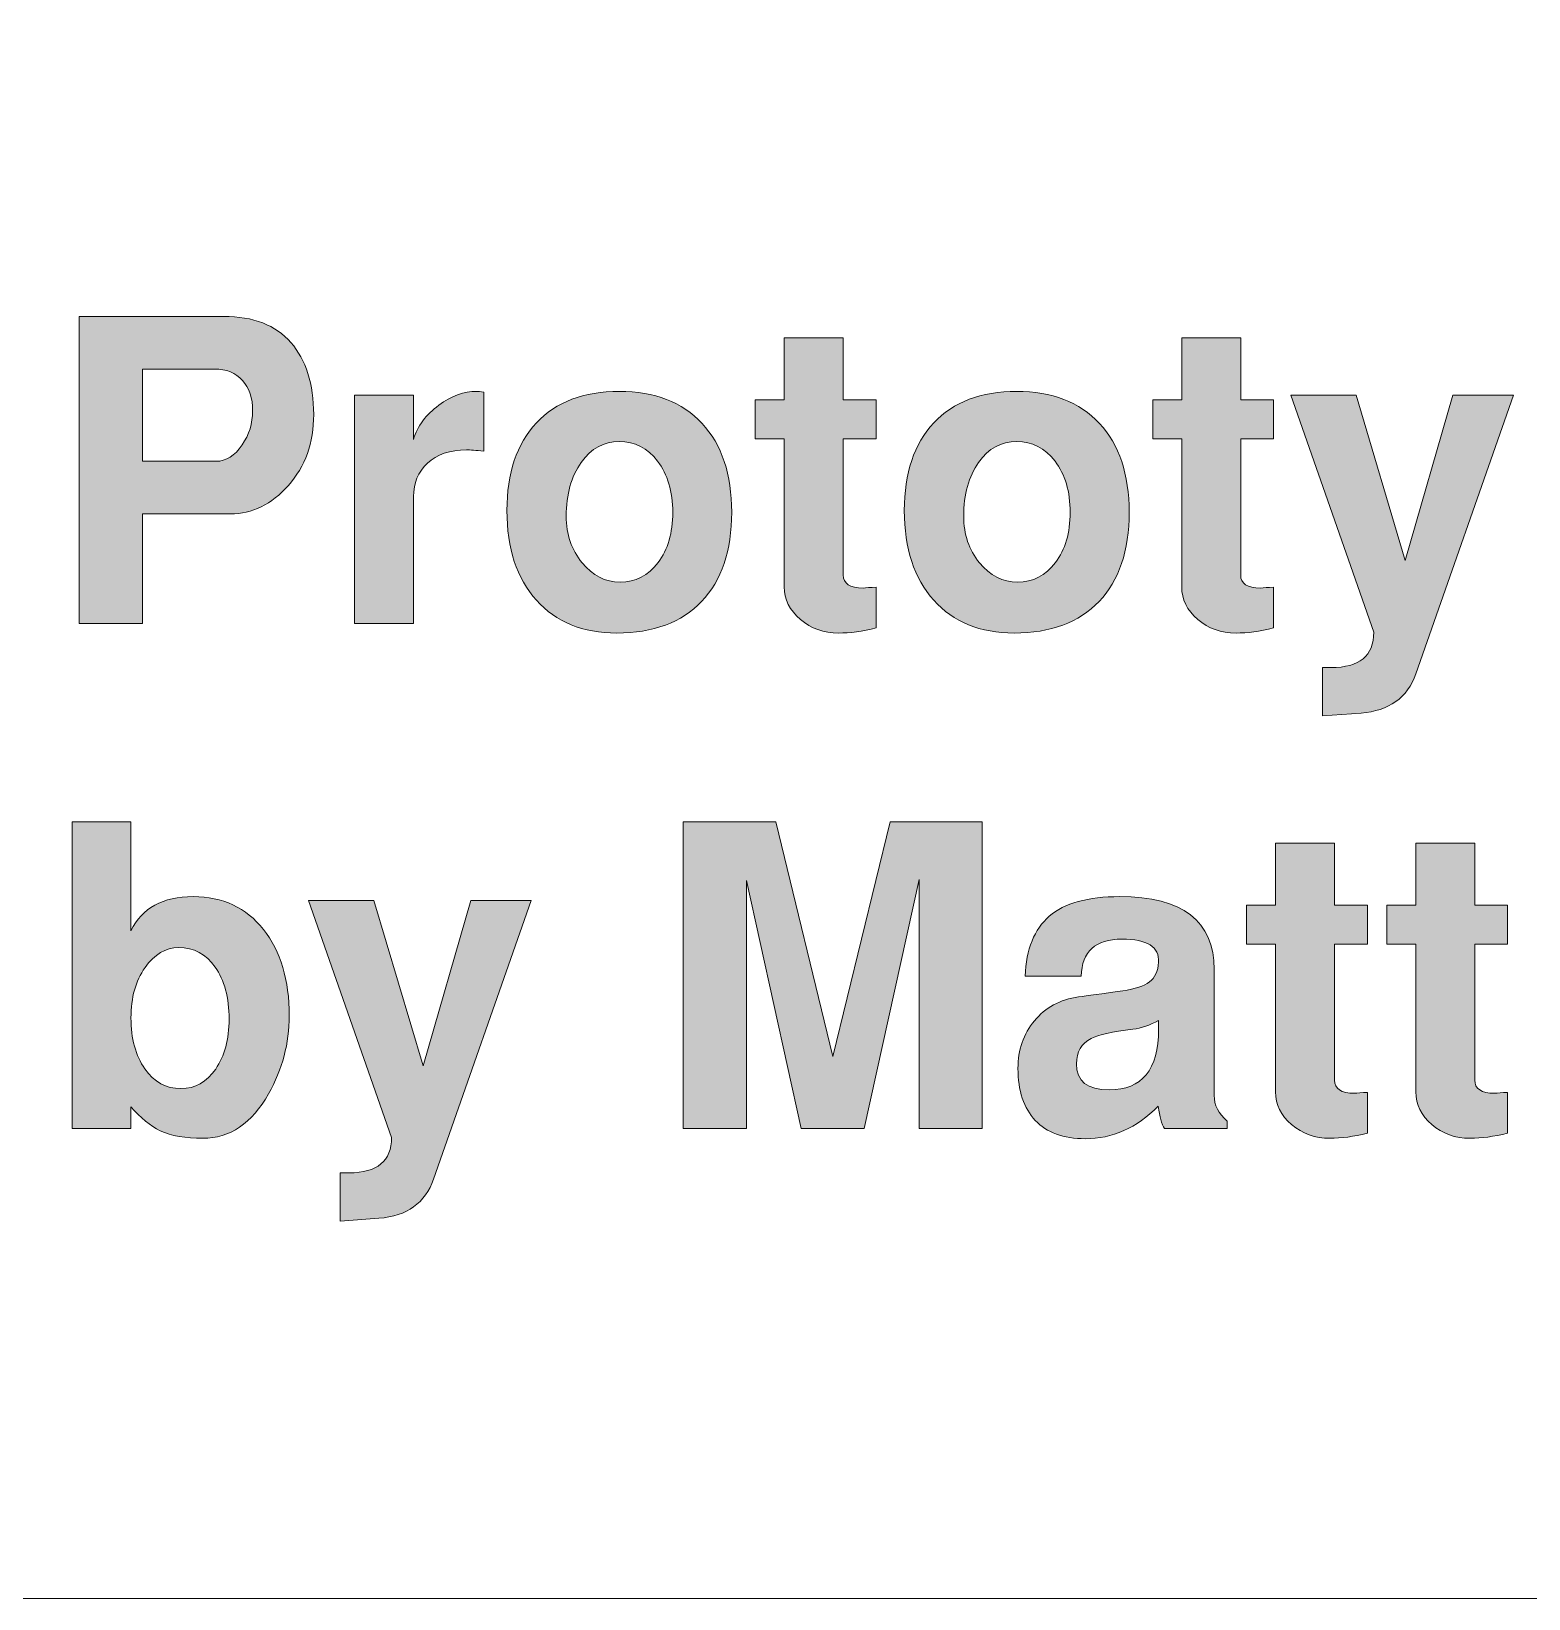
# Model space of a CAD drawing. Header units: inches. Extents: x 0.25 to 7.95, y -7.13 to -0.25.
# Drawn here: x 6.0665 to 6.5111, y -4.9371 to -4.4718 of the extents above; entities that cross this region are included whole.
import ezdxf

# ---------------------------------------------------------------- set-up
doc = ezdxf.new("R2010")
doc.units = ezdxf.units.IN
doc.header["$MEASUREMENT"] = 0
doc.layers.add('Layer 1', color=7, linetype='Continuous')

# ---------------------------------------------------------------- blocks, each defined once
blk = doc.blocks.new('block 75')
at = {"layer": 'Layer 1', "color": 7, "lineweight": 5, "true_color": 0xffffff}
blk.add_lwpolyline([(5.53159, -2.96855), (5.53159, -4.93706), (7.94877, -4.93706), (7.94877, -2.96855)], dxfattribs=at)
blk = doc.blocks.new('block 74')
at = {"layer": 'Layer 1'}
blk.add_blockref('block 75', (0, 0), dxfattribs=at)
blk = doc.blocks.new('block 112')
at = {"layer": 'Layer 1', "true_color": 0xed1f24}
h = blk.add_hatch(color=240, dxfattribs=at)
h.dxf.hatch_style = 2
edge = h.paths.add_edge_path()
edge.add_spline(control_points=[(6.15034, -4.58552), (6.15034, -4.59393), (6.14784, -4.60095), (6.14284, -4.60658), (6.13784, -4.6122), (6.13209, -4.61502), (6.12559, -4.61502), (6.12559, -4.61502), (6.09947, -4.61502), (6.09947, -4.61502), (6.09947, -4.61502), (6.09947, -4.64752), (6.09947, -4.64752), (6.09947, -4.64752), (6.08072, -4.64752), (6.08072, -4.64752), (6.08072, -4.64752), (6.08072, -4.55639), (6.08072, -4.55639), (6.08072, -4.55639), (6.12359, -4.55639), (6.12359, -4.55639), (6.13243, -4.55639), (6.13909, -4.55897), (6.14359, -4.56414), (6.14809, -4.56931), (6.15034, -4.57644), (6.15034, -4.58552)], knot_values=[0, 0, 0, 0, 1, 1, 1, 2, 2, 2, 3, 3, 3, 4, 4, 4, 5, 5, 5, 6, 6, 6, 7, 7, 7, 8, 8, 8, 9, 9, 9, 9], degree=3, periodic=1)
edge = h.paths.add_edge_path()
edge.add_spline(control_points=[(6.13222, -4.58439), (6.13222, -4.58064), (6.13122, -4.57764), (6.12922, -4.57539), (6.12722, -4.57314), (6.12442, -4.57201), (6.12084, -4.57201), (6.12084, -4.57201), (6.09947, -4.57201), (6.09947, -4.57201), (6.09947, -4.57201), (6.09947, -4.59939), (6.09947, -4.59939), (6.09947, -4.59939), (6.12134, -4.59939), (6.12134, -4.59939), (6.12434, -4.59939), (6.12693, -4.59776), (6.12909, -4.59452), (6.13117, -4.59151), (6.13222, -4.58814), (6.13222, -4.58439)], knot_values=[0, 0, 0, 0, 1, 1, 1, 2, 2, 2, 3, 3, 3, 4, 4, 4, 5, 5, 5, 6, 6, 6, 7, 7, 7, 7], degree=3, periodic=1)
h = blk.add_hatch(color=240, dxfattribs=at)
h.dxf.hatch_style = 2
edge = h.paths.add_edge_path()
edge.add_spline(control_points=[(6.31735, -4.64889), (6.31326, -4.64989), (6.30955, -4.65039), (6.30622, -4.65039), (6.30181, -4.65039), (6.29801, -4.64903), (6.29485, -4.64633), (6.29168, -4.64362), (6.29009, -4.64039), (6.29009, -4.63664), (6.29009, -4.63664), (6.29009, -4.59277), (6.29009, -4.59277), (6.29009, -4.59277), (6.28147, -4.59277), (6.28147, -4.59277), (6.28147, -4.59277), (6.28147, -4.58114), (6.28147, -4.58114), (6.28147, -4.58114), (6.29009, -4.58114), (6.29009, -4.58114), (6.29009, -4.58114), (6.29009, -4.56276), (6.29009, -4.56276), (6.29009, -4.56276), (6.3076, -4.56276), (6.3076, -4.56276), (6.3076, -4.56276), (6.3076, -4.58114), (6.3076, -4.58114), (6.3076, -4.58114), (6.31735, -4.58114), (6.31735, -4.58114), (6.31735, -4.58114), (6.31735, -4.59277), (6.31735, -4.59277), (6.31735, -4.59277), (6.3076, -4.59277), (6.3076, -4.59277), (6.3076, -4.59277), (6.3076, -4.63314), (6.3076, -4.63314), (6.3076, -4.63572), (6.30955, -4.63702), (6.31347, -4.63702), (6.31439, -4.63694), (6.31568, -4.63685), (6.31735, -4.63677), (6.31735, -4.63677), (6.31735, -4.64889), (6.31735, -4.64889)], knot_values=[0, 0, 0, 0, 1, 1, 1, 2, 2, 2, 3, 3, 3, 4, 4, 4, 5, 5, 5, 6, 6, 6, 7, 7, 7, 8, 8, 8, 9, 9, 9, 10, 10, 10, 11, 11, 11, 12, 12, 12, 13, 13, 13, 14, 14, 14, 15, 15, 15, 16, 16, 16, 17, 17, 17, 17], degree=3, periodic=1)
h = blk.add_hatch(color=240, dxfattribs=at)
h.dxf.hatch_style = 2
edge = h.paths.add_edge_path()
edge.add_spline(control_points=[(6.43535, -4.64889), (6.43126, -4.64989), (6.42755, -4.65039), (6.42422, -4.65039), (6.41981, -4.65039), (6.41602, -4.64903), (6.41285, -4.64633), (6.40968, -4.64362), (6.40809, -4.64039), (6.40809, -4.63664), (6.40809, -4.63664), (6.40809, -4.59277), (6.40809, -4.59277), (6.40809, -4.59277), (6.39947, -4.59277), (6.39947, -4.59277), (6.39947, -4.59277), (6.39947, -4.58114), (6.39947, -4.58114), (6.39947, -4.58114), (6.40809, -4.58114), (6.40809, -4.58114), (6.40809, -4.58114), (6.40809, -4.56276), (6.40809, -4.56276), (6.40809, -4.56276), (6.4256, -4.56276), (6.4256, -4.56276), (6.4256, -4.56276), (6.4256, -4.58114), (6.4256, -4.58114), (6.4256, -4.58114), (6.43535, -4.58114), (6.43535, -4.58114), (6.43535, -4.58114), (6.43535, -4.59277), (6.43535, -4.59277), (6.43535, -4.59277), (6.4256, -4.59277), (6.4256, -4.59277), (6.4256, -4.59277), (6.4256, -4.63314), (6.4256, -4.63314), (6.4256, -4.63572), (6.42755, -4.63702), (6.43147, -4.63702), (6.43239, -4.63694), (6.43368, -4.63685), (6.43535, -4.63677), (6.43535, -4.63677), (6.43535, -4.64889), (6.43535, -4.64889)], knot_values=[0, 0, 0, 0, 1, 1, 1, 2, 2, 2, 3, 3, 3, 4, 4, 4, 5, 5, 5, 6, 6, 6, 7, 7, 7, 8, 8, 8, 9, 9, 9, 10, 10, 10, 11, 11, 11, 12, 12, 12, 13, 13, 13, 14, 14, 14, 15, 15, 15, 16, 16, 16, 17, 17, 17, 17], degree=3, periodic=1)
h = blk.add_hatch(color=240, dxfattribs=at)
h.dxf.hatch_style = 2
edge = h.paths.add_edge_path()
edge.add_spline(control_points=[(6.20084, -4.59639), (6.19851, -4.59614), (6.1968, -4.59602), (6.19571, -4.59602), (6.1908, -4.59602), (6.18694, -4.59733), (6.18415, -4.59996), (6.18136, -4.60258), (6.17997, -4.60589), (6.17997, -4.60989), (6.17997, -4.60989), (6.17997, -4.64752), (6.17997, -4.64752), (6.17997, -4.64752), (6.16246, -4.64752), (6.16246, -4.64752), (6.16246, -4.64752), (6.16246, -4.57977), (6.16246, -4.57977), (6.16246, -4.57977), (6.17997, -4.57977), (6.17997, -4.57977), (6.17997, -4.57977), (6.17997, -4.59289), (6.17997, -4.59289), (6.18121, -4.58889), (6.18372, -4.58552), (6.18747, -4.58276), (6.19122, -4.58002), (6.19497, -4.57864), (6.19872, -4.57864), (6.19913, -4.57864), (6.19984, -4.57872), (6.20084, -4.57889), (6.20084, -4.57889), (6.20084, -4.59639), (6.20084, -4.59639)], knot_values=[0, 0, 0, 0, 1, 1, 1, 2, 2, 2, 3, 3, 3, 4, 4, 4, 5, 5, 5, 6, 6, 6, 7, 7, 7, 8, 8, 8, 9, 9, 9, 10, 10, 10, 11, 11, 11, 12, 12, 12, 12], degree=3, periodic=1)
h = blk.add_hatch(color=240, dxfattribs=at)
h.dxf.hatch_style = 2
edge = h.paths.add_edge_path()
edge.add_spline(control_points=[(6.27447, -4.61452), (6.27447, -4.62594), (6.27148, -4.63477), (6.26553, -4.64102), (6.25957, -4.64726), (6.25117, -4.65039), (6.24034, -4.65039), (6.23025, -4.65039), (6.2223, -4.64714), (6.21646, -4.64064), (6.21063, -4.63414), (6.20772, -4.62526), (6.20772, -4.61401), (6.20772, -4.60293), (6.21063, -4.59427), (6.21646, -4.58801), (6.2223, -4.58177), (6.2305, -4.57864), (6.24109, -4.57864), (6.25159, -4.57864), (6.25978, -4.58181), (6.26565, -4.58814), (6.27153, -4.59448), (6.27447, -4.60326), (6.27447, -4.61452)], knot_values=[0, 0, 0, 0, 1, 1, 1, 2, 2, 2, 3, 3, 3, 4, 4, 4, 5, 5, 5, 6, 6, 6, 7, 7, 7, 8, 8, 8, 8], degree=3, periodic=1)
edge = h.paths.add_edge_path()
edge.add_spline(control_points=[(6.25696, -4.61458), (6.25696, -4.60834), (6.25547, -4.60328), (6.25246, -4.59937), (6.24946, -4.59547), (6.24567, -4.59351), (6.24109, -4.59351), (6.2365, -4.59351), (6.23273, -4.59559), (6.22978, -4.59975), (6.22682, -4.6039), (6.22534, -4.60922), (6.22534, -4.6157), (6.22534, -4.6211), (6.2269, -4.62571), (6.23003, -4.62953), (6.23315, -4.63336), (6.23692, -4.63527), (6.24134, -4.63527), (6.24592, -4.63527), (6.24967, -4.63333), (6.25259, -4.62947), (6.25551, -4.62561), (6.25696, -4.62065), (6.25696, -4.61458)], knot_values=[0, 0, 0, 0, 1, 1, 1, 2, 2, 2, 3, 3, 3, 4, 4, 4, 5, 5, 5, 6, 6, 6, 7, 7, 7, 8, 8, 8, 8], degree=3, periodic=1)
h = blk.add_hatch(color=240, dxfattribs=at)
h.dxf.hatch_style = 2
edge = h.paths.add_edge_path()
edge.add_spline(control_points=[(6.39248, -4.61452), (6.39248, -4.62594), (6.38949, -4.63477), (6.38354, -4.64102), (6.37758, -4.64726), (6.36918, -4.65039), (6.35834, -4.65039), (6.34826, -4.65039), (6.3403, -4.64714), (6.33447, -4.64064), (6.32864, -4.63414), (6.32572, -4.62526), (6.32572, -4.61401), (6.32572, -4.60293), (6.32864, -4.59427), (6.33447, -4.58801), (6.3403, -4.58177), (6.34851, -4.57864), (6.3591, -4.57864), (6.36959, -4.57864), (6.37779, -4.58181), (6.38366, -4.58814), (6.38953, -4.59448), (6.39248, -4.60326), (6.39248, -4.61452)], knot_values=[0, 0, 0, 0, 1, 1, 1, 2, 2, 2, 3, 3, 3, 4, 4, 4, 5, 5, 5, 6, 6, 6, 7, 7, 7, 8, 8, 8, 8], degree=3, periodic=1)
edge = h.paths.add_edge_path()
edge.add_spline(control_points=[(6.37497, -4.61458), (6.37497, -4.60834), (6.37347, -4.60328), (6.37047, -4.59937), (6.36747, -4.59547), (6.36368, -4.59351), (6.3591, -4.59351), (6.35451, -4.59351), (6.35074, -4.59559), (6.34779, -4.59975), (6.34483, -4.6039), (6.34335, -4.60922), (6.34335, -4.6157), (6.34335, -4.6211), (6.34491, -4.62571), (6.34804, -4.62953), (6.35116, -4.63336), (6.35493, -4.63527), (6.35935, -4.63527), (6.36393, -4.63527), (6.36768, -4.63333), (6.3706, -4.62947), (6.37351, -4.62561), (6.37497, -4.62065), (6.37497, -4.61458)], knot_values=[0, 0, 0, 0, 1, 1, 1, 2, 2, 2, 3, 3, 3, 4, 4, 4, 5, 5, 5, 6, 6, 6, 7, 7, 7, 8, 8, 8, 8], degree=3, periodic=1)
h = blk.add_hatch(color=240, dxfattribs=at)
h.dxf.hatch_style = 2
edge = h.paths.add_edge_path()
edge.add_spline(control_points=[(6.5066, -4.57977), (6.5066, -4.57977), (6.4776, -4.66252), (6.4776, -4.66252), (6.4751, -4.6696), (6.46968, -4.67348), (6.46135, -4.67414), (6.46135, -4.67414), (6.44985, -4.67501), (6.44985, -4.67501), (6.44985, -4.67501), (6.44985, -4.66064), (6.44985, -4.66064), (6.44985, -4.66064), (6.45247, -4.66064), (6.45247, -4.66064), (6.46089, -4.66064), (6.4651, -4.65714), (6.4651, -4.65014), (6.4651, -4.65014), (6.44047, -4.57977), (6.44047, -4.57977), (6.44047, -4.57977), (6.45985, -4.57977), (6.45985, -4.57977), (6.45985, -4.57977), (6.47447, -4.62889), (6.47447, -4.62889), (6.47447, -4.62889), (6.4886, -4.57977), (6.4886, -4.57977), (6.4886, -4.57977), (6.5066, -4.57977), (6.5066, -4.57977)], knot_values=[0, 0, 0, 0, 1, 1, 1, 2, 2, 2, 3, 3, 3, 4, 4, 4, 5, 5, 5, 6, 6, 6, 7, 7, 7, 8, 8, 8, 9, 9, 9, 10, 10, 10, 11, 11, 11, 11], degree=3, periodic=1)
h = blk.add_hatch(color=240, dxfattribs=at)
h.dxf.hatch_style = 2
edge = h.paths.add_edge_path()
edge.add_spline(control_points=[(6.14309, -4.76401), (6.14309, -4.77218), (6.14105, -4.77989), (6.13697, -4.78714), (6.13196, -4.79597), (6.12547, -4.80039), (6.11747, -4.80039), (6.1123, -4.80039), (6.10805, -4.79964), (6.10472, -4.79814), (6.1018, -4.79672), (6.09892, -4.79435), (6.09609, -4.79102), (6.09609, -4.79102), (6.09609, -4.79751), (6.09609, -4.79751), (6.09609, -4.79751), (6.07859, -4.79751), (6.07859, -4.79751), (6.07859, -4.79751), (6.07859, -4.70639), (6.07859, -4.70639), (6.07859, -4.70639), (6.09609, -4.70639), (6.09609, -4.70639), (6.09609, -4.70639), (6.09609, -4.73876), (6.09609, -4.73876), (6.09934, -4.73201), (6.10551, -4.72864), (6.11459, -4.72864), (6.12334, -4.72864), (6.13028, -4.73189), (6.1354, -4.73839), (6.14053, -4.74489), (6.14309, -4.75343), (6.14309, -4.76401)], knot_values=[0, 0, 0, 0, 1, 1, 1, 2, 2, 2, 3, 3, 3, 4, 4, 4, 5, 5, 5, 6, 6, 6, 7, 7, 7, 8, 8, 8, 9, 9, 9, 10, 10, 10, 11, 11, 11, 12, 12, 12, 12], degree=3, periodic=1)
edge = h.paths.add_edge_path()
edge.add_spline(control_points=[(6.12522, -4.76501), (6.12522, -4.7586), (6.12385, -4.75345), (6.12111, -4.74957), (6.11837, -4.7457), (6.11476, -4.74376), (6.11028, -4.74376), (6.10638, -4.74376), (6.10304, -4.74574), (6.10026, -4.7497), (6.09748, -4.75366), (6.09609, -4.75864), (6.09609, -4.76463), (6.09609, -4.77081), (6.09746, -4.77584), (6.1002, -4.77976), (6.10294, -4.78368), (6.1065, -4.78564), (6.1109, -4.78564), (6.11513, -4.78564), (6.11858, -4.7837), (6.12124, -4.77983), (6.12389, -4.77595), (6.12522, -4.77101), (6.12522, -4.76501)], knot_values=[0, 0, 0, 0, 1, 1, 1, 2, 2, 2, 3, 3, 3, 4, 4, 4, 5, 5, 5, 6, 6, 6, 7, 7, 7, 8, 8, 8, 8], degree=3, periodic=1)
h = blk.add_hatch(color=240, dxfattribs=at)
h.dxf.hatch_style = 2
h.paths.add_polyline_path([(6.34885, -4.79751), (6.3301, -4.79751), (6.3301, -4.72351), (6.31385, -4.79751), (6.2951, -4.79751), (6.27884, -4.72389), (6.27884, -4.79751), (6.2601, -4.79751), (6.2601, -4.70639), (6.28753, -4.70639), (6.30446, -4.77615), (6.32157, -4.70639), (6.34885, -4.70639)])
h = blk.add_hatch(color=240, dxfattribs=at)
h.dxf.hatch_style = 2
edge = h.paths.add_edge_path()
edge.add_spline(control_points=[(6.46323, -4.79889), (6.45914, -4.79989), (6.45543, -4.80039), (6.4521, -4.80039), (6.44769, -4.80039), (6.4439, -4.79903), (6.44073, -4.79633), (6.43756, -4.79362), (6.43597, -4.79038), (6.43597, -4.78663), (6.43597, -4.78663), (6.43597, -4.74276), (6.43597, -4.74276), (6.43597, -4.74276), (6.42735, -4.74276), (6.42735, -4.74276), (6.42735, -4.74276), (6.42735, -4.73114), (6.42735, -4.73114), (6.42735, -4.73114), (6.43597, -4.73114), (6.43597, -4.73114), (6.43597, -4.73114), (6.43597, -4.71276), (6.43597, -4.71276), (6.43597, -4.71276), (6.45348, -4.71276), (6.45348, -4.71276), (6.45348, -4.71276), (6.45348, -4.73114), (6.45348, -4.73114), (6.45348, -4.73114), (6.46323, -4.73114), (6.46323, -4.73114), (6.46323, -4.73114), (6.46323, -4.74276), (6.46323, -4.74276), (6.46323, -4.74276), (6.45348, -4.74276), (6.45348, -4.74276), (6.45348, -4.74276), (6.45348, -4.78314), (6.45348, -4.78314), (6.45348, -4.78572), (6.45543, -4.78701), (6.45935, -4.78701), (6.46027, -4.78693), (6.46156, -4.78684), (6.46323, -4.78676), (6.46323, -4.78676), (6.46323, -4.79889), (6.46323, -4.79889)], knot_values=[0, 0, 0, 0, 1, 1, 1, 2, 2, 2, 3, 3, 3, 4, 4, 4, 5, 5, 5, 6, 6, 6, 7, 7, 7, 8, 8, 8, 9, 9, 9, 10, 10, 10, 11, 11, 11, 12, 12, 12, 13, 13, 13, 14, 14, 14, 15, 15, 15, 16, 16, 16, 17, 17, 17, 17], degree=3, periodic=1)
h = blk.add_hatch(color=240, dxfattribs=at)
h.dxf.hatch_style = 2
edge = h.paths.add_edge_path()
edge.add_spline(control_points=[(6.50486, -4.79889), (6.50077, -4.79989), (6.49706, -4.80039), (6.49373, -4.80039), (6.48931, -4.80039), (6.48552, -4.79903), (6.48235, -4.79633), (6.47919, -4.79362), (6.4776, -4.79038), (6.4776, -4.78663), (6.4776, -4.78663), (6.4776, -4.74276), (6.4776, -4.74276), (6.4776, -4.74276), (6.46897, -4.74276), (6.46897, -4.74276), (6.46897, -4.74276), (6.46897, -4.73114), (6.46897, -4.73114), (6.46897, -4.73114), (6.4776, -4.73114), (6.4776, -4.73114), (6.4776, -4.73114), (6.4776, -4.71276), (6.4776, -4.71276), (6.4776, -4.71276), (6.4951, -4.71276), (6.4951, -4.71276), (6.4951, -4.71276), (6.4951, -4.73114), (6.4951, -4.73114), (6.4951, -4.73114), (6.50486, -4.73114), (6.50486, -4.73114), (6.50486, -4.73114), (6.50486, -4.74276), (6.50486, -4.74276), (6.50486, -4.74276), (6.4951, -4.74276), (6.4951, -4.74276), (6.4951, -4.74276), (6.4951, -4.78314), (6.4951, -4.78314), (6.4951, -4.78572), (6.49706, -4.78701), (6.50098, -4.78701), (6.50189, -4.78693), (6.50319, -4.78684), (6.50486, -4.78676), (6.50486, -4.78676), (6.50486, -4.79889), (6.50486, -4.79889)], knot_values=[0, 0, 0, 0, 1, 1, 1, 2, 2, 2, 3, 3, 3, 4, 4, 4, 5, 5, 5, 6, 6, 6, 7, 7, 7, 8, 8, 8, 9, 9, 9, 10, 10, 10, 11, 11, 11, 12, 12, 12, 13, 13, 13, 14, 14, 14, 15, 15, 15, 16, 16, 16, 17, 17, 17, 17], degree=3, periodic=1)
h = blk.add_hatch(color=240, dxfattribs=at)
h.dxf.hatch_style = 2
edge = h.paths.add_edge_path()
edge.add_spline(control_points=[(6.21497, -4.72976), (6.21497, -4.72976), (6.18597, -4.81251), (6.18597, -4.81251), (6.18346, -4.81959), (6.17805, -4.82347), (6.16972, -4.82414), (6.16972, -4.82414), (6.15822, -4.82501), (6.15822, -4.82501), (6.15822, -4.82501), (6.15822, -4.81064), (6.15822, -4.81064), (6.15822, -4.81064), (6.16084, -4.81064), (6.16084, -4.81064), (6.16926, -4.81064), (6.17347, -4.80714), (6.17347, -4.80014), (6.17347, -4.80014), (6.14884, -4.72976), (6.14884, -4.72976), (6.14884, -4.72976), (6.16821, -4.72976), (6.16821, -4.72976), (6.16821, -4.72976), (6.18284, -4.77889), (6.18284, -4.77889), (6.18284, -4.77889), (6.19697, -4.72976), (6.19697, -4.72976), (6.19697, -4.72976), (6.21497, -4.72976), (6.21497, -4.72976)], knot_values=[0, 0, 0, 0, 1, 1, 1, 2, 2, 2, 3, 3, 3, 4, 4, 4, 5, 5, 5, 6, 6, 6, 7, 7, 7, 8, 8, 8, 9, 9, 9, 10, 10, 10, 11, 11, 11, 11], degree=3, periodic=1)
h = blk.add_hatch(color=240, dxfattribs=at)
h.dxf.hatch_style = 2
edge = h.paths.add_edge_path()
edge.add_spline(control_points=[(6.4216, -4.79751), (6.4216, -4.79751), (6.40297, -4.79751), (6.40297, -4.79751), (6.40214, -4.79618), (6.40151, -4.79397), (6.4011, -4.79089), (6.39468, -4.7973), (6.38747, -4.80051), (6.37947, -4.80051), (6.37297, -4.80051), (6.36801, -4.7987), (6.3646, -4.79508), (6.36118, -4.79145), (6.35947, -4.7863), (6.35947, -4.77964), (6.35947, -4.77414), (6.3611, -4.76943), (6.36435, -4.76551), (6.36759, -4.7616), (6.37197, -4.75922), (6.37747, -4.75839), (6.38005, -4.75806), (6.38443, -4.75747), (6.3906, -4.75664), (6.39426, -4.75606), (6.39691, -4.75516), (6.39853, -4.75395), (6.40016, -4.75274), (6.40106, -4.75081), (6.40122, -4.74814), (6.40147, -4.74356), (6.39785, -4.74127), (6.39035, -4.74127), (6.38251, -4.74127), (6.37847, -4.74493), (6.37822, -4.75227), (6.37822, -4.75227), (6.36159, -4.75227), (6.36159, -4.75227), (6.36192, -4.74426), (6.36433, -4.73832), (6.36878, -4.73445), (6.37324, -4.73058), (6.38022, -4.72864), (6.38972, -4.72864), (6.40839, -4.72864), (6.41772, -4.73585), (6.41772, -4.75026), (6.41772, -4.75026), (6.41772, -4.78764), (6.41772, -4.78764), (6.41772, -4.79055), (6.41901, -4.7931), (6.4216, -4.79526), (6.4216, -4.79526), (6.4216, -4.79751), (6.4216, -4.79751)], knot_values=[0, 0, 0, 0, 1, 1, 1, 2, 2, 2, 3, 3, 3, 4, 4, 4, 5, 5, 5, 6, 6, 6, 7, 7, 7, 8, 8, 8, 9, 9, 9, 10, 10, 10, 11, 11, 11, 12, 12, 12, 13, 13, 13, 14, 14, 14, 15, 15, 15, 16, 16, 16, 17, 17, 17, 18, 18, 18, 19, 19, 19, 19], degree=3, periodic=1)
edge = h.paths.add_edge_path()
edge.add_spline(control_points=[(6.40122, -4.76801), (6.40122, -4.76801), (6.40122, -4.76539), (6.40122, -4.76539), (6.39871, -4.76681), (6.39615, -4.76768), (6.39355, -4.76801), (6.38744, -4.76876), (6.38334, -4.76968), (6.38125, -4.77077), (6.37831, -4.77218), (6.37684, -4.77468), (6.37684, -4.77826), (6.37684, -4.78343), (6.38007, -4.78601), (6.38652, -4.78601), (6.39632, -4.78601), (6.40122, -4.78002), (6.40122, -4.76801)], knot_values=[0, 0, 0, 0, 1, 1, 1, 2, 2, 2, 3, 3, 3, 4, 4, 4, 5, 5, 5, 6, 6, 6, 6], degree=3, periodic=1)
at = {"layer": 'Layer 1', "lineweight": 0}
blk.add_lwpolyline([(6.34885, -4.79751), (6.3301, -4.79751), (6.3301, -4.72351), (6.31385, -4.79751), (6.2951, -4.79751), (6.27884, -4.72389), (6.27884, -4.79751), (6.2601, -4.79751), (6.2601, -4.70639), (6.28753, -4.70639), (6.30446, -4.77615), (6.32157, -4.70639), (6.34885, -4.70639), (6.34885, -4.79751)], dxfattribs=at)
for points, knots in [([(6.15034, -4.58552), (6.15034, -4.59393), (6.14784, -4.60095), (6.14284, -4.60658), (6.13784, -4.6122), (6.13209, -4.61502), (6.12559, -4.61502), (6.12559, -4.61502), (6.09947, -4.61502), (6.09947, -4.61502), (6.09947, -4.61502), (6.09947, -4.64752), (6.09947, -4.64752), (6.09947, -4.64752), (6.08072, -4.64752), (6.08072, -4.64752), (6.08072, -4.64752), (6.08072, -4.55639), (6.08072, -4.55639), (6.08072, -4.55639), (6.12359, -4.55639), (6.12359, -4.55639), (6.13243, -4.55639), (6.13909, -4.55897), (6.14359, -4.56414), (6.14809, -4.56931), (6.15034, -4.57644), (6.15034, -4.58552)], [0, 0, 0, 0, 1, 1, 1, 2, 2, 2, 3, 3, 3, 4, 4, 4, 5, 5, 5, 6, 6, 6, 7, 7, 7, 8, 8, 8, 9, 9, 9, 9]), ([(6.31735, -4.64889), (6.31326, -4.64989), (6.30955, -4.65039), (6.30622, -4.65039), (6.30181, -4.65039), (6.29801, -4.64903), (6.29485, -4.64633), (6.29168, -4.64362), (6.29009, -4.64039), (6.29009, -4.63664), (6.29009, -4.63664), (6.29009, -4.59277), (6.29009, -4.59277), (6.29009, -4.59277), (6.28147, -4.59277), (6.28147, -4.59277), (6.28147, -4.59277), (6.28147, -4.58114), (6.28147, -4.58114), (6.28147, -4.58114), (6.29009, -4.58114), (6.29009, -4.58114), (6.29009, -4.58114), (6.29009, -4.56276), (6.29009, -4.56276), (6.29009, -4.56276), (6.3076, -4.56276), (6.3076, -4.56276), (6.3076, -4.56276), (6.3076, -4.58114), (6.3076, -4.58114), (6.3076, -4.58114), (6.31735, -4.58114), (6.31735, -4.58114), (6.31735, -4.58114), (6.31735, -4.59277), (6.31735, -4.59277), (6.31735, -4.59277), (6.3076, -4.59277), (6.3076, -4.59277), (6.3076, -4.59277), (6.3076, -4.63314), (6.3076, -4.63314), (6.3076, -4.63572), (6.30955, -4.63702), (6.31347, -4.63702), (6.31439, -4.63694), (6.31568, -4.63685), (6.31735, -4.63677), (6.31735, -4.63677), (6.31735, -4.64889), (6.31735, -4.64889)], [0, 0, 0, 0, 1, 1, 1, 2, 2, 2, 3, 3, 3, 4, 4, 4, 5, 5, 5, 6, 6, 6, 7, 7, 7, 8, 8, 8, 9, 9, 9, 10, 10, 10, 11, 11, 11, 12, 12, 12, 13, 13, 13, 14, 14, 14, 15, 15, 15, 16, 16, 16, 17, 17, 17, 17]), ([(6.43535, -4.64889), (6.43126, -4.64989), (6.42755, -4.65039), (6.42422, -4.65039), (6.41981, -4.65039), (6.41602, -4.64903), (6.41285, -4.64633), (6.40968, -4.64362), (6.40809, -4.64039), (6.40809, -4.63664), (6.40809, -4.63664), (6.40809, -4.59277), (6.40809, -4.59277), (6.40809, -4.59277), (6.39947, -4.59277), (6.39947, -4.59277), (6.39947, -4.59277), (6.39947, -4.58114), (6.39947, -4.58114), (6.39947, -4.58114), (6.40809, -4.58114), (6.40809, -4.58114), (6.40809, -4.58114), (6.40809, -4.56276), (6.40809, -4.56276), (6.40809, -4.56276), (6.4256, -4.56276), (6.4256, -4.56276), (6.4256, -4.56276), (6.4256, -4.58114), (6.4256, -4.58114), (6.4256, -4.58114), (6.43535, -4.58114), (6.43535, -4.58114), (6.43535, -4.58114), (6.43535, -4.59277), (6.43535, -4.59277), (6.43535, -4.59277), (6.4256, -4.59277), (6.4256, -4.59277), (6.4256, -4.59277), (6.4256, -4.63314), (6.4256, -4.63314), (6.4256, -4.63572), (6.42755, -4.63702), (6.43147, -4.63702), (6.43239, -4.63694), (6.43368, -4.63685), (6.43535, -4.63677), (6.43535, -4.63677), (6.43535, -4.64889), (6.43535, -4.64889)], [0, 0, 0, 0, 1, 1, 1, 2, 2, 2, 3, 3, 3, 4, 4, 4, 5, 5, 5, 6, 6, 6, 7, 7, 7, 8, 8, 8, 9, 9, 9, 10, 10, 10, 11, 11, 11, 12, 12, 12, 13, 13, 13, 14, 14, 14, 15, 15, 15, 16, 16, 16, 17, 17, 17, 17]), ([(6.13222, -4.58439), (6.13222, -4.58064), (6.13122, -4.57764), (6.12922, -4.57539), (6.12722, -4.57314), (6.12442, -4.57201), (6.12084, -4.57201), (6.12084, -4.57201), (6.09947, -4.57201), (6.09947, -4.57201), (6.09947, -4.57201), (6.09947, -4.59939), (6.09947, -4.59939), (6.09947, -4.59939), (6.12134, -4.59939), (6.12134, -4.59939), (6.12434, -4.59939), (6.12693, -4.59776), (6.12909, -4.59452), (6.13117, -4.59151), (6.13222, -4.58814), (6.13222, -4.58439)], [0, 0, 0, 0, 1, 1, 1, 2, 2, 2, 3, 3, 3, 4, 4, 4, 5, 5, 5, 6, 6, 6, 7, 7, 7, 7]), ([(6.20084, -4.59639), (6.19851, -4.59614), (6.1968, -4.59602), (6.19571, -4.59602), (6.1908, -4.59602), (6.18694, -4.59733), (6.18415, -4.59996), (6.18136, -4.60258), (6.17997, -4.60589), (6.17997, -4.60989), (6.17997, -4.60989), (6.17997, -4.64752), (6.17997, -4.64752), (6.17997, -4.64752), (6.16246, -4.64752), (6.16246, -4.64752), (6.16246, -4.64752), (6.16246, -4.57977), (6.16246, -4.57977), (6.16246, -4.57977), (6.17997, -4.57977), (6.17997, -4.57977), (6.17997, -4.57977), (6.17997, -4.59289), (6.17997, -4.59289), (6.18121, -4.58889), (6.18372, -4.58552), (6.18747, -4.58276), (6.19122, -4.58002), (6.19497, -4.57864), (6.19872, -4.57864), (6.19913, -4.57864), (6.19984, -4.57872), (6.20084, -4.57889), (6.20084, -4.57889), (6.20084, -4.59639), (6.20084, -4.59639)], [0, 0, 0, 0, 1, 1, 1, 2, 2, 2, 3, 3, 3, 4, 4, 4, 5, 5, 5, 6, 6, 6, 7, 7, 7, 8, 8, 8, 9, 9, 9, 10, 10, 10, 11, 11, 11, 12, 12, 12, 12]), ([(6.27447, -4.61452), (6.27447, -4.62594), (6.27148, -4.63477), (6.26553, -4.64102), (6.25957, -4.64726), (6.25117, -4.65039), (6.24034, -4.65039), (6.23025, -4.65039), (6.2223, -4.64714), (6.21646, -4.64064), (6.21063, -4.63414), (6.20772, -4.62526), (6.20772, -4.61401), (6.20772, -4.60293), (6.21063, -4.59427), (6.21646, -4.58801), (6.2223, -4.58177), (6.2305, -4.57864), (6.24109, -4.57864), (6.25159, -4.57864), (6.25978, -4.58181), (6.26565, -4.58814), (6.27153, -4.59448), (6.27447, -4.60326), (6.27447, -4.61452)], [0, 0, 0, 0, 1, 1, 1, 2, 2, 2, 3, 3, 3, 4, 4, 4, 5, 5, 5, 6, 6, 6, 7, 7, 7, 8, 8, 8, 8]), ([(6.39248, -4.61452), (6.39248, -4.62594), (6.38949, -4.63477), (6.38354, -4.64102), (6.37758, -4.64726), (6.36918, -4.65039), (6.35834, -4.65039), (6.34826, -4.65039), (6.3403, -4.64714), (6.33447, -4.64064), (6.32864, -4.63414), (6.32572, -4.62526), (6.32572, -4.61401), (6.32572, -4.60293), (6.32864, -4.59427), (6.33447, -4.58801), (6.3403, -4.58177), (6.34851, -4.57864), (6.3591, -4.57864), (6.36959, -4.57864), (6.37779, -4.58181), (6.38366, -4.58814), (6.38953, -4.59448), (6.39248, -4.60326), (6.39248, -4.61452)], [0, 0, 0, 0, 1, 1, 1, 2, 2, 2, 3, 3, 3, 4, 4, 4, 5, 5, 5, 6, 6, 6, 7, 7, 7, 8, 8, 8, 8]), ([(6.5066, -4.57977), (6.5066, -4.57977), (6.4776, -4.66252), (6.4776, -4.66252), (6.4751, -4.6696), (6.46968, -4.67348), (6.46135, -4.67414), (6.46135, -4.67414), (6.44985, -4.67501), (6.44985, -4.67501), (6.44985, -4.67501), (6.44985, -4.66064), (6.44985, -4.66064), (6.44985, -4.66064), (6.45247, -4.66064), (6.45247, -4.66064), (6.46089, -4.66064), (6.4651, -4.65714), (6.4651, -4.65014), (6.4651, -4.65014), (6.44047, -4.57977), (6.44047, -4.57977), (6.44047, -4.57977), (6.45985, -4.57977), (6.45985, -4.57977), (6.45985, -4.57977), (6.47447, -4.62889), (6.47447, -4.62889), (6.47447, -4.62889), (6.4886, -4.57977), (6.4886, -4.57977), (6.4886, -4.57977), (6.5066, -4.57977), (6.5066, -4.57977)], [0, 0, 0, 0, 1, 1, 1, 2, 2, 2, 3, 3, 3, 4, 4, 4, 5, 5, 5, 6, 6, 6, 7, 7, 7, 8, 8, 8, 9, 9, 9, 10, 10, 10, 11, 11, 11, 11]), ([(6.25696, -4.61458), (6.25696, -4.60834), (6.25547, -4.60328), (6.25246, -4.59937), (6.24946, -4.59547), (6.24567, -4.59351), (6.24109, -4.59351), (6.2365, -4.59351), (6.23273, -4.59559), (6.22978, -4.59975), (6.22682, -4.6039), (6.22534, -4.60922), (6.22534, -4.6157), (6.22534, -4.6211), (6.2269, -4.62571), (6.23003, -4.62953), (6.23315, -4.63336), (6.23692, -4.63527), (6.24134, -4.63527), (6.24592, -4.63527), (6.24967, -4.63333), (6.25259, -4.62947), (6.25551, -4.62561), (6.25696, -4.62065), (6.25696, -4.61458)], [0, 0, 0, 0, 1, 1, 1, 2, 2, 2, 3, 3, 3, 4, 4, 4, 5, 5, 5, 6, 6, 6, 7, 7, 7, 8, 8, 8, 8]), ([(6.37497, -4.61458), (6.37497, -4.60834), (6.37347, -4.60328), (6.37047, -4.59937), (6.36747, -4.59547), (6.36368, -4.59351), (6.3591, -4.59351), (6.35451, -4.59351), (6.35074, -4.59559), (6.34779, -4.59975), (6.34483, -4.6039), (6.34335, -4.60922), (6.34335, -4.6157), (6.34335, -4.6211), (6.34491, -4.62571), (6.34804, -4.62953), (6.35116, -4.63336), (6.35493, -4.63527), (6.35935, -4.63527), (6.36393, -4.63527), (6.36768, -4.63333), (6.3706, -4.62947), (6.37351, -4.62561), (6.37497, -4.62065), (6.37497, -4.61458)], [0, 0, 0, 0, 1, 1, 1, 2, 2, 2, 3, 3, 3, 4, 4, 4, 5, 5, 5, 6, 6, 6, 7, 7, 7, 8, 8, 8, 8]), ([(6.14309, -4.76401), (6.14309, -4.77218), (6.14105, -4.77989), (6.13697, -4.78714), (6.13196, -4.79597), (6.12547, -4.80039), (6.11747, -4.80039), (6.1123, -4.80039), (6.10805, -4.79964), (6.10472, -4.79814), (6.1018, -4.79672), (6.09892, -4.79435), (6.09609, -4.79102), (6.09609, -4.79102), (6.09609, -4.79751), (6.09609, -4.79751), (6.09609, -4.79751), (6.07859, -4.79751), (6.07859, -4.79751), (6.07859, -4.79751), (6.07859, -4.70639), (6.07859, -4.70639), (6.07859, -4.70639), (6.09609, -4.70639), (6.09609, -4.70639), (6.09609, -4.70639), (6.09609, -4.73876), (6.09609, -4.73876), (6.09934, -4.73201), (6.10551, -4.72864), (6.11459, -4.72864), (6.12334, -4.72864), (6.13028, -4.73189), (6.1354, -4.73839), (6.14053, -4.74489), (6.14309, -4.75343), (6.14309, -4.76401)], [0, 0, 0, 0, 1, 1, 1, 2, 2, 2, 3, 3, 3, 4, 4, 4, 5, 5, 5, 6, 6, 6, 7, 7, 7, 8, 8, 8, 9, 9, 9, 10, 10, 10, 11, 11, 11, 12, 12, 12, 12]), ([(6.46323, -4.79889), (6.45914, -4.79989), (6.45543, -4.80039), (6.4521, -4.80039), (6.44769, -4.80039), (6.4439, -4.79903), (6.44073, -4.79633), (6.43756, -4.79362), (6.43597, -4.79038), (6.43597, -4.78663), (6.43597, -4.78663), (6.43597, -4.74276), (6.43597, -4.74276), (6.43597, -4.74276), (6.42735, -4.74276), (6.42735, -4.74276), (6.42735, -4.74276), (6.42735, -4.73114), (6.42735, -4.73114), (6.42735, -4.73114), (6.43597, -4.73114), (6.43597, -4.73114), (6.43597, -4.73114), (6.43597, -4.71276), (6.43597, -4.71276), (6.43597, -4.71276), (6.45348, -4.71276), (6.45348, -4.71276), (6.45348, -4.71276), (6.45348, -4.73114), (6.45348, -4.73114), (6.45348, -4.73114), (6.46323, -4.73114), (6.46323, -4.73114), (6.46323, -4.73114), (6.46323, -4.74276), (6.46323, -4.74276), (6.46323, -4.74276), (6.45348, -4.74276), (6.45348, -4.74276), (6.45348, -4.74276), (6.45348, -4.78314), (6.45348, -4.78314), (6.45348, -4.78572), (6.45543, -4.78701), (6.45935, -4.78701), (6.46027, -4.78693), (6.46156, -4.78684), (6.46323, -4.78676), (6.46323, -4.78676), (6.46323, -4.79889), (6.46323, -4.79889)], [0, 0, 0, 0, 1, 1, 1, 2, 2, 2, 3, 3, 3, 4, 4, 4, 5, 5, 5, 6, 6, 6, 7, 7, 7, 8, 8, 8, 9, 9, 9, 10, 10, 10, 11, 11, 11, 12, 12, 12, 13, 13, 13, 14, 14, 14, 15, 15, 15, 16, 16, 16, 17, 17, 17, 17]), ([(6.50486, -4.79889), (6.50077, -4.79989), (6.49706, -4.80039), (6.49373, -4.80039), (6.48931, -4.80039), (6.48552, -4.79903), (6.48235, -4.79633), (6.47919, -4.79362), (6.4776, -4.79038), (6.4776, -4.78663), (6.4776, -4.78663), (6.4776, -4.74276), (6.4776, -4.74276), (6.4776, -4.74276), (6.46897, -4.74276), (6.46897, -4.74276), (6.46897, -4.74276), (6.46897, -4.73114), (6.46897, -4.73114), (6.46897, -4.73114), (6.4776, -4.73114), (6.4776, -4.73114), (6.4776, -4.73114), (6.4776, -4.71276), (6.4776, -4.71276), (6.4776, -4.71276), (6.4951, -4.71276), (6.4951, -4.71276), (6.4951, -4.71276), (6.4951, -4.73114), (6.4951, -4.73114), (6.4951, -4.73114), (6.50486, -4.73114), (6.50486, -4.73114), (6.50486, -4.73114), (6.50486, -4.74276), (6.50486, -4.74276), (6.50486, -4.74276), (6.4951, -4.74276), (6.4951, -4.74276), (6.4951, -4.74276), (6.4951, -4.78314), (6.4951, -4.78314), (6.4951, -4.78572), (6.49706, -4.78701), (6.50098, -4.78701), (6.50189, -4.78693), (6.50319, -4.78684), (6.50486, -4.78676), (6.50486, -4.78676), (6.50486, -4.79889), (6.50486, -4.79889)], [0, 0, 0, 0, 1, 1, 1, 2, 2, 2, 3, 3, 3, 4, 4, 4, 5, 5, 5, 6, 6, 6, 7, 7, 7, 8, 8, 8, 9, 9, 9, 10, 10, 10, 11, 11, 11, 12, 12, 12, 13, 13, 13, 14, 14, 14, 15, 15, 15, 16, 16, 16, 17, 17, 17, 17]), ([(6.21497, -4.72976), (6.21497, -4.72976), (6.18597, -4.81251), (6.18597, -4.81251), (6.18346, -4.81959), (6.17805, -4.82347), (6.16972, -4.82414), (6.16972, -4.82414), (6.15822, -4.82501), (6.15822, -4.82501), (6.15822, -4.82501), (6.15822, -4.81064), (6.15822, -4.81064), (6.15822, -4.81064), (6.16084, -4.81064), (6.16084, -4.81064), (6.16926, -4.81064), (6.17347, -4.80714), (6.17347, -4.80014), (6.17347, -4.80014), (6.14884, -4.72976), (6.14884, -4.72976), (6.14884, -4.72976), (6.16821, -4.72976), (6.16821, -4.72976), (6.16821, -4.72976), (6.18284, -4.77889), (6.18284, -4.77889), (6.18284, -4.77889), (6.19697, -4.72976), (6.19697, -4.72976), (6.19697, -4.72976), (6.21497, -4.72976), (6.21497, -4.72976)], [0, 0, 0, 0, 1, 1, 1, 2, 2, 2, 3, 3, 3, 4, 4, 4, 5, 5, 5, 6, 6, 6, 7, 7, 7, 8, 8, 8, 9, 9, 9, 10, 10, 10, 11, 11, 11, 11]), ([(6.4216, -4.79751), (6.4216, -4.79751), (6.40297, -4.79751), (6.40297, -4.79751), (6.40214, -4.79618), (6.40151, -4.79397), (6.4011, -4.79089), (6.39468, -4.7973), (6.38747, -4.80051), (6.37947, -4.80051), (6.37297, -4.80051), (6.36801, -4.7987), (6.3646, -4.79508), (6.36118, -4.79145), (6.35947, -4.7863), (6.35947, -4.77964), (6.35947, -4.77414), (6.3611, -4.76943), (6.36435, -4.76551), (6.36759, -4.7616), (6.37197, -4.75922), (6.37747, -4.75839), (6.38005, -4.75806), (6.38443, -4.75747), (6.3906, -4.75664), (6.39426, -4.75606), (6.39691, -4.75516), (6.39853, -4.75395), (6.40016, -4.75274), (6.40106, -4.75081), (6.40122, -4.74814), (6.40147, -4.74356), (6.39785, -4.74127), (6.39035, -4.74127), (6.38251, -4.74127), (6.37847, -4.74493), (6.37822, -4.75227), (6.37822, -4.75227), (6.36159, -4.75227), (6.36159, -4.75227), (6.36192, -4.74426), (6.36433, -4.73832), (6.36878, -4.73445), (6.37324, -4.73058), (6.38022, -4.72864), (6.38972, -4.72864), (6.40839, -4.72864), (6.41772, -4.73585), (6.41772, -4.75026), (6.41772, -4.75026), (6.41772, -4.78764), (6.41772, -4.78764), (6.41772, -4.79055), (6.41901, -4.7931), (6.4216, -4.79526), (6.4216, -4.79526), (6.4216, -4.79751), (6.4216, -4.79751)], [0, 0, 0, 0, 1, 1, 1, 2, 2, 2, 3, 3, 3, 4, 4, 4, 5, 5, 5, 6, 6, 6, 7, 7, 7, 8, 8, 8, 9, 9, 9, 10, 10, 10, 11, 11, 11, 12, 12, 12, 13, 13, 13, 14, 14, 14, 15, 15, 15, 16, 16, 16, 17, 17, 17, 18, 18, 18, 19, 19, 19, 19]), ([(6.12522, -4.76501), (6.12522, -4.7586), (6.12385, -4.75345), (6.12111, -4.74957), (6.11837, -4.7457), (6.11476, -4.74376), (6.11028, -4.74376), (6.10638, -4.74376), (6.10304, -4.74574), (6.10026, -4.7497), (6.09748, -4.75366), (6.09609, -4.75864), (6.09609, -4.76463), (6.09609, -4.77081), (6.09746, -4.77584), (6.1002, -4.77976), (6.10294, -4.78368), (6.1065, -4.78564), (6.1109, -4.78564), (6.11513, -4.78564), (6.11858, -4.7837), (6.12124, -4.77983), (6.12389, -4.77595), (6.12522, -4.77101), (6.12522, -4.76501)], [0, 0, 0, 0, 1, 1, 1, 2, 2, 2, 3, 3, 3, 4, 4, 4, 5, 5, 5, 6, 6, 6, 7, 7, 7, 8, 8, 8, 8]), ([(6.40122, -4.76801), (6.40122, -4.76801), (6.40122, -4.76539), (6.40122, -4.76539), (6.39871, -4.76681), (6.39615, -4.76768), (6.39355, -4.76801), (6.38744, -4.76876), (6.38334, -4.76968), (6.38125, -4.77077), (6.37831, -4.77218), (6.37684, -4.77468), (6.37684, -4.77826), (6.37684, -4.78343), (6.38007, -4.78601), (6.38652, -4.78601), (6.39632, -4.78601), (6.40122, -4.78002), (6.40122, -4.76801)], [0, 0, 0, 0, 1, 1, 1, 2, 2, 2, 3, 3, 3, 4, 4, 4, 5, 5, 5, 6, 6, 6, 6])]:
    blk.add_open_spline(points, degree=3, knots=knots, dxfattribs=at)
blk = doc.blocks.new('block 111')
at = {"layer": 'Layer 1'}
blk.add_blockref('block 112', (0, 0), dxfattribs=at)
blk = doc.blocks.new('block 109')
at = {"layer": 'Layer 1'}
blk.add_blockref('block 111', (0, 0), dxfattribs=at)

msp = doc.modelspace()

# ---------------------------------------------------------------- block references
at = {"layer": 'Layer 1'}
for name in ['block 74', 'block 109']:
    msp.add_blockref(name, (0, 0), dxfattribs=at)

doc.saveas('drawing.dxf')
